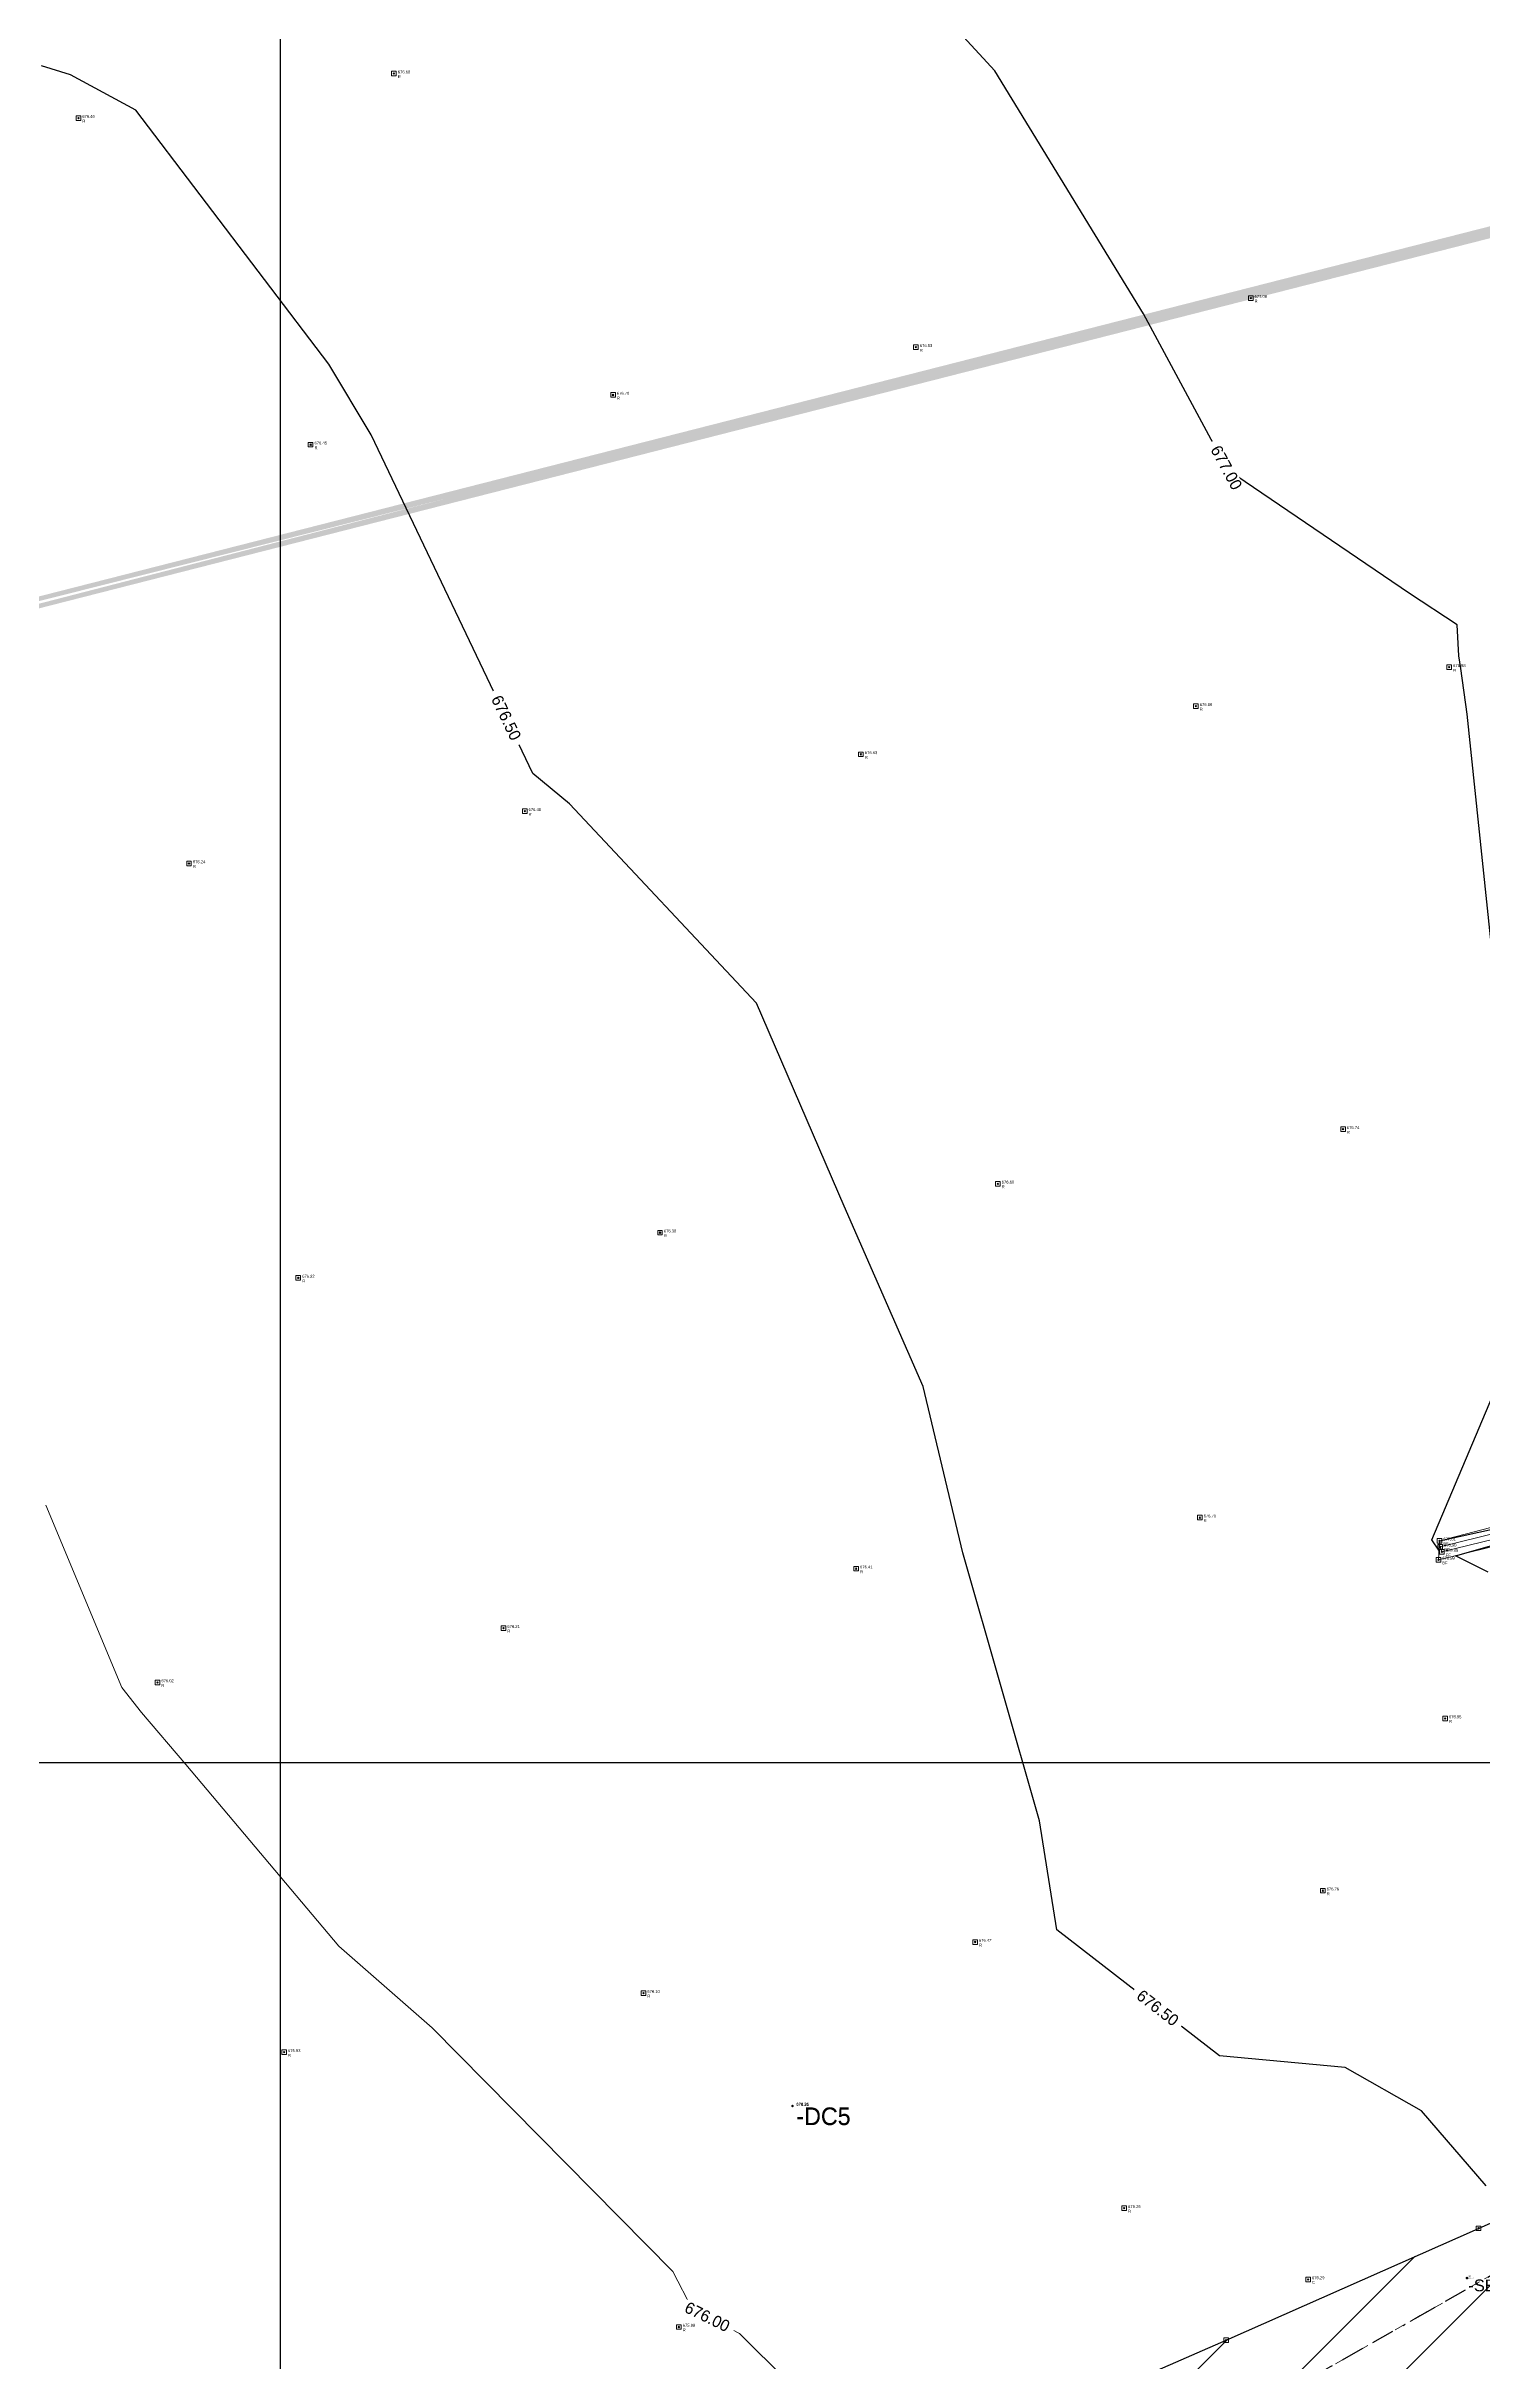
# Model space of a CAD drawing. Extents: x 350769 to 354978, y 6304672 to 6307963.
# Drawn here: x 352389.9 to 352451.9, y 6305474.1 to 6305574 of the extents above; entities that cross this region are included whole.
import ezdxf

# ---------------------------------------------------------------- set-up
doc = ezdxf.new("R2010")
doc.units = 0
doc.header["$PDMODE"] = 35
doc.header["$PDSIZE"] = 0.03
for name, pattern in [('4.0 - LO RECABARREN - DESNIVEL NUEVO$0$HIDDEN', [0.375, 0.25, -0.125]), ('BORDER', [1.75, 0.5, -0.25, 0.5, -0.25, 0, -0.25]), ('CONTINUOS', [0]), ('DASHDOT', [1, 0.5, -0.25, 0, -0.25]), ('DASHED', [19.05, 12.7, -6.35]), ('PHANTOM', [23.5, 11.75, -2.35, 2.35, -2.35, 2.35, -2.35])]:
    doc.linetypes.add(name, pattern=pattern)
doc.layers.get('0').update_dxf_attribs({"linetype": 'CONTINUOUS'})
for name, color, linetype in [('0-LEVANTAMIENTO 2020.SEP', 252, 'CONTINUOUS'), ('03_S2_Pav ext_Borde vereda', 7, 'CONTINUOUS'), ('1-CANAL', 150, 'PHANTOM'), ('1-coordenadas', 8, 'CONTINUOUS'), ('1-REJA', 252, 'FENCELINE1'), ('1-TALUD', 252, 'BORDER'), ('3-CANAL_FDO', 4, 'CONTINUOUS'), ('C-TINN', 5, 'CONTINUOUS'), ('C-TOPO-MINR', 8, 'CONTINUOUS'), ('V-NODE DIC 2005', 4, 'CONTINUOUS'), ('V-NODE-TEXT DIC 2005', 2, 'CONTINUOUS'), ('V-NODE-TEXT1 DIC 2005', 6, 'CONTINUOUS'), ('V-NODE-TEXT4', 4, 'CONTINUOUS')]:
    doc.layers.add(name, color=color, linetype=linetype)
doc.layers.add('0_ASD_LINEA OFICIAL', color=253, linetype='DASHDOT', lineweight=20)
doc.layers.add('0_ASD_TOPOGRAFIA_ELEMENTOS', color=7, linetype='CONTINUOS', lineweight=5, true_color=0xbdbdbd)
doc.styles.add('A', font='arial.ttf', dxfattribs={"height": 2})
doc.linetypes.add('FENCELINE1', pattern='A,6.35,-2.54,[133,ltypeshp.shx,S=2.54,R=0,X=-2.54,Y=0],-2.54,25.4', length=36.83)

# ---------------------------------------------------------------- blocks, each defined once
blk = doc.blocks.new('COORDENADAS')
at = {"layer": '1-coordenadas'}
for p, q in [((220, -900.625), (220, -0.625)), ((20, -700.625), (1420, -700.625))]:
    blk.add_line(p, q, dxfattribs=at)
blk = doc.blocks.new('*U812', base_point=(352451.188, 6305477.747))
at = {"layer": 'V-NODE-TEXT4', "lineweight": -2}
for p, q in [((352451.152, 6305477.711), (352451.224, 6305477.783)), ((352451.152, 6305477.783), (352451.224, 6305477.711))]:
    blk.add_line(p, q, dxfattribs=at)
blk.add_circle((352451.188, 6305477.747), 0.0254, dxfattribs=at)
at = {"layer": 'V-NODE-TEXT4', "linetype": 'ByBlock', "style": 'A'}
for s, insert, char_height, attachment_point in [('395', (352451.247, 6305477.798), 0.0508, 7), ('676.50', (352451.247, 6305477.768), 0.0508, 1), ('-SE4', (352451.247, 6305477.686), 0.508, 1)]:
    blk.add_mtext(s, dxfattribs=dict(at, insert=insert, char_height=char_height, attachment_point=attachment_point))
blk = doc.blocks.new('A$C27410629')
at = {"layer": '0_ASD_LINEA OFICIAL', "ltscale": 8, "const_width": 0.5}
blk.add_lwpolyline([(121.508, 771.977), (285.138, 813.722)], close=True, dxfattribs=at)
blk = doc.blocks.new('*U1327')
at = {"color": 0, "linetype": 'ByBlock', "lineweight": -2, "transparency": 16777216}
blk.add_point((0, 0), dxfattribs=at)
blk = doc.blocks.new('*U4032', base_point=(352450.017, 6305508.66))
at = {"layer": 'V-NODE-TEXT DIC 2005', "linetype": 'ByBlock', "char_height": 0.127}
for s, insert, attachment_point in [('676.99', (352450.184, 6305508.731), 4), ('BF', (352450.184, 6305508.592), 1)]:
    blk.add_mtext(s, dxfattribs=dict(at, insert=insert, attachment_point=attachment_point))
blk = doc.blocks.new('*U4033', base_point=(352450.017, 6305508.66))
at = {"layer": 'V-NODE-TEXT DIC 2005', "color": 2, "lineweight": -2}
blk.add_blockref('*U4032', (352450.017, 6305508.66), dxfattribs=at)
blk = doc.blocks.new('*U4030', base_point=(352450.062, 6305509.485))
at = {"layer": 'V-NODE-TEXT DIC 2005', "linetype": 'ByBlock', "char_height": 0.127}
for s, insert, attachment_point in [('677.01', (352450.229, 6305509.556), 4), ('BF', (352450.229, 6305509.417), 1)]:
    blk.add_mtext(s, dxfattribs=dict(at, insert=insert, attachment_point=attachment_point))
blk = doc.blocks.new('*U4031', base_point=(352450.062, 6305509.485))
at = {"layer": 'V-NODE-TEXT DIC 2005', "color": 2, "lineweight": -2}
blk.add_blockref('*U4030', (352450.062, 6305509.485), dxfattribs=at)
blk = doc.blocks.new('*U3990', base_point=(352444.398, 6305477.613))
at = {"layer": 'V-NODE-TEXT DIC 2005', "linetype": 'ByBlock', "char_height": 0.127}
for s, insert, attachment_point in [('676.29', (352444.565, 6305477.684), 4), ('C', (352444.565, 6305477.545), 1)]:
    blk.add_mtext(s, dxfattribs=dict(at, insert=insert, attachment_point=attachment_point))
blk = doc.blocks.new('*U3991', base_point=(352444.398, 6305477.613))
at = {"layer": 'V-NODE-TEXT DIC 2005', "color": 2, "lineweight": -2}
blk.add_blockref('*U3990', (352444.398, 6305477.613), dxfattribs=at)
blk = doc.blocks.new('*U3618', base_point=(352450.09, 6305509.223))
at = {"layer": 'V-NODE-TEXT DIC 2005', "linetype": 'ByBlock', "char_height": 0.127}
for s, insert, attachment_point in [('676.90', (352450.257, 6305509.294), 4), ('FF', (352450.257, 6305509.155), 1)]:
    blk.add_mtext(s, dxfattribs=dict(at, insert=insert, attachment_point=attachment_point))
blk = doc.blocks.new('*U3619', base_point=(352450.09, 6305509.223))
at = {"layer": 'V-NODE-TEXT DIC 2005', "color": 2, "lineweight": -2}
blk.add_blockref('*U3618', (352450.09, 6305509.223), dxfattribs=at)
blk = doc.blocks.new('*U3612', base_point=(352450.167, 6305509))
at = {"layer": 'V-NODE-TEXT DIC 2005', "linetype": 'ByBlock', "char_height": 0.127}
for s, insert, attachment_point in [('676.89', (352450.334, 6305509.071), 4), ('FF', (352450.334, 6305508.932), 1)]:
    blk.add_mtext(s, dxfattribs=dict(at, insert=insert, attachment_point=attachment_point))
blk = doc.blocks.new('*U3613', base_point=(352450.167, 6305509))
at = {"layer": 'V-NODE-TEXT DIC 2005', "color": 2, "lineweight": -2}
blk.add_blockref('*U3612', (352450.167, 6305509), dxfattribs=at)
blk = doc.blocks.new('*U2644', base_point=(352417.25, 6305475.559))
at = {"layer": 'V-NODE-TEXT DIC 2005', "linetype": 'ByBlock', "char_height": 0.127}
for s, insert, attachment_point in [('675.98', (352417.417, 6305475.63), 4), ('R', (352417.417, 6305475.491), 1)]:
    blk.add_mtext(s, dxfattribs=dict(at, insert=insert, attachment_point=attachment_point))
blk = doc.blocks.new('*U2645', base_point=(352417.25, 6305475.559))
at = {"layer": 'V-NODE-TEXT DIC 2005', "color": 2, "lineweight": -2}
blk.add_blockref('*U2644', (352417.25, 6305475.559), dxfattribs=at)
blk = doc.blocks.new('*U2642', base_point=(352436.464, 6305480.685))
at = {"layer": 'V-NODE-TEXT DIC 2005', "linetype": 'ByBlock', "char_height": 0.127}
for s, insert, attachment_point in [('676.26', (352436.631, 6305480.756), 4), ('R', (352436.631, 6305480.617), 1)]:
    blk.add_mtext(s, dxfattribs=dict(at, insert=insert, attachment_point=attachment_point))
blk = doc.blocks.new('*U2643', base_point=(352436.464, 6305480.685))
at = {"layer": 'V-NODE-TEXT DIC 2005', "color": 2, "lineweight": -2}
blk.add_blockref('*U2642', (352436.464, 6305480.685), dxfattribs=at)
blk = doc.blocks.new('*U2640', base_point=(352445.029, 6305494.386))
at = {"layer": 'V-NODE-TEXT DIC 2005', "linetype": 'ByBlock', "char_height": 0.127}
for s, insert, attachment_point in [('676.76', (352445.196, 6305494.457), 4), ('R', (352445.196, 6305494.318), 1)]:
    blk.add_mtext(s, dxfattribs=dict(at, insert=insert, attachment_point=attachment_point))
blk = doc.blocks.new('*U2641', base_point=(352445.029, 6305494.386))
at = {"layer": 'V-NODE-TEXT DIC 2005', "color": 2, "lineweight": -2}
blk.add_blockref('*U2640', (352445.029, 6305494.386), dxfattribs=at)
blk = doc.blocks.new('*U2638', base_point=(352430.031, 6305492.169))
at = {"layer": 'V-NODE-TEXT DIC 2005', "linetype": 'ByBlock', "char_height": 0.127}
for s, insert, attachment_point in [('676.42', (352430.198, 6305492.24), 4), ('R', (352430.198, 6305492.101), 1)]:
    blk.add_mtext(s, dxfattribs=dict(at, insert=insert, attachment_point=attachment_point))
blk = doc.blocks.new('*U2639', base_point=(352430.031, 6305492.169))
at = {"layer": 'V-NODE-TEXT DIC 2005', "color": 2, "lineweight": -2}
blk.add_blockref('*U2638', (352430.031, 6305492.169), dxfattribs=at)
blk = doc.blocks.new('*U2634', base_point=(352400.219, 6305487.409))
at = {"layer": 'V-NODE-TEXT DIC 2005', "linetype": 'ByBlock', "char_height": 0.127}
for s, insert, attachment_point in [('675.93', (352400.386, 6305487.48), 4), ('R', (352400.386, 6305487.341), 1)]:
    blk.add_mtext(s, dxfattribs=dict(at, insert=insert, attachment_point=attachment_point))
blk = doc.blocks.new('*U2635', base_point=(352400.219, 6305487.409))
at = {"layer": 'V-NODE-TEXT DIC 2005', "color": 2, "lineweight": -2}
blk.add_blockref('*U2634', (352400.219, 6305487.409), dxfattribs=at)
blk = doc.blocks.new('*U2632', base_point=(352415.723, 6305489.961))
at = {"layer": 'V-NODE-TEXT DIC 2005', "linetype": 'ByBlock', "char_height": 0.127}
for s, insert, attachment_point in [('676.10', (352415.89, 6305490.032), 4), ('R', (352415.89, 6305489.893), 1)]:
    blk.add_mtext(s, dxfattribs=dict(at, insert=insert, attachment_point=attachment_point))
blk = doc.blocks.new('*U2633', base_point=(352415.723, 6305489.961))
at = {"layer": 'V-NODE-TEXT DIC 2005', "color": 2, "lineweight": -2}
blk.add_blockref('*U2632', (352415.723, 6305489.961), dxfattribs=at)
blk = doc.blocks.new('*U2626', base_point=(352431.007, 6305524.884))
at = {"layer": 'V-NODE-TEXT DIC 2005', "linetype": 'ByBlock', "char_height": 0.127}
for s, insert, attachment_point in [('676.60', (352431.174, 6305524.955), 4), ('R', (352431.174, 6305524.816), 1)]:
    blk.add_mtext(s, dxfattribs=dict(at, insert=insert, attachment_point=attachment_point))
blk = doc.blocks.new('*U2627', base_point=(352431.007, 6305524.884))
at = {"layer": 'V-NODE-TEXT DIC 2005', "color": 2, "lineweight": -2}
blk.add_blockref('*U2626', (352431.007, 6305524.884), dxfattribs=at)
blk = doc.blocks.new('*U2624', base_point=(352416.433, 6305522.775))
at = {"layer": 'V-NODE-TEXT DIC 2005', "linetype": 'ByBlock', "char_height": 0.127}
for s, insert, attachment_point in [('676.38', (352416.6, 6305522.846), 4), ('R', (352416.6, 6305522.707), 1)]:
    blk.add_mtext(s, dxfattribs=dict(at, insert=insert, attachment_point=attachment_point))
blk = doc.blocks.new('*U2625', base_point=(352416.433, 6305522.775))
at = {"layer": 'V-NODE-TEXT DIC 2005', "color": 2, "lineweight": -2}
blk.add_blockref('*U2624', (352416.433, 6305522.775), dxfattribs=at)
blk = doc.blocks.new('*U2622', base_point=(352400.827, 6305520.819))
at = {"layer": 'V-NODE-TEXT DIC 2005', "linetype": 'ByBlock', "char_height": 0.127}
for s, insert, attachment_point in [('676.22', (352400.994, 6305520.89), 4), ('R', (352400.994, 6305520.751), 1)]:
    blk.add_mtext(s, dxfattribs=dict(at, insert=insert, attachment_point=attachment_point))
blk = doc.blocks.new('*U2623', base_point=(352400.827, 6305520.819))
at = {"layer": 'V-NODE-TEXT DIC 2005', "color": 2, "lineweight": -2}
blk.add_blockref('*U2622', (352400.827, 6305520.819), dxfattribs=at)
blk = doc.blocks.new('*U2616', base_point=(352445.9, 6305527.236))
at = {"layer": 'V-NODE-TEXT DIC 2005', "linetype": 'ByBlock', "char_height": 0.127}
for s, insert, attachment_point in [('676.74', (352446.067, 6305527.307), 4), ('R', (352446.067, 6305527.168), 1)]:
    blk.add_mtext(s, dxfattribs=dict(at, insert=insert, attachment_point=attachment_point))
blk = doc.blocks.new('*U2617', base_point=(352445.9, 6305527.236))
at = {"layer": 'V-NODE-TEXT DIC 2005', "color": 2, "lineweight": -2}
blk.add_blockref('*U2616', (352445.9, 6305527.236), dxfattribs=at)
blk = doc.blocks.new('*U2582', base_point=(352394.755, 6305503.369))
at = {"layer": 'V-NODE-TEXT DIC 2005', "linetype": 'ByBlock', "char_height": 0.127}
for s, insert, attachment_point in [('676.02', (352394.922, 6305503.44), 4), ('R', (352394.922, 6305503.301), 1)]:
    blk.add_mtext(s, dxfattribs=dict(at, insert=insert, attachment_point=attachment_point))
blk = doc.blocks.new('*U2583', base_point=(352394.755, 6305503.369))
at = {"layer": 'V-NODE-TEXT DIC 2005', "color": 2, "lineweight": -2}
blk.add_blockref('*U2582', (352394.755, 6305503.369), dxfattribs=at)
blk = doc.blocks.new('*U2580', base_point=(352409.681, 6305505.711))
at = {"layer": 'V-NODE-TEXT DIC 2005', "linetype": 'ByBlock', "char_height": 0.127}
for s, insert, attachment_point in [('676.21', (352409.848, 6305505.782), 4), ('R', (352409.848, 6305505.643), 1)]:
    blk.add_mtext(s, dxfattribs=dict(at, insert=insert, attachment_point=attachment_point))
blk = doc.blocks.new('*U2581', base_point=(352409.681, 6305505.711))
at = {"layer": 'V-NODE-TEXT DIC 2005', "color": 2, "lineweight": -2}
blk.add_blockref('*U2580', (352409.681, 6305505.711), dxfattribs=at)
blk = doc.blocks.new('*U2578', base_point=(352424.898, 6305508.278))
at = {"layer": 'V-NODE-TEXT DIC 2005', "linetype": 'ByBlock', "char_height": 0.127}
for s, insert, attachment_point in [('676.41', (352425.065, 6305508.349), 4), ('R', (352425.065, 6305508.21), 1)]:
    blk.add_mtext(s, dxfattribs=dict(at, insert=insert, attachment_point=attachment_point))
blk = doc.blocks.new('*U2579', base_point=(352424.898, 6305508.278))
at = {"layer": 'V-NODE-TEXT DIC 2005', "color": 2, "lineweight": -2}
blk.add_blockref('*U2578', (352424.898, 6305508.278), dxfattribs=at)
blk = doc.blocks.new('*U2576', base_point=(352439.721, 6305510.48))
at = {"layer": 'V-NODE-TEXT DIC 2005', "linetype": 'ByBlock', "char_height": 0.127}
for s, insert, attachment_point in [('676.70', (352439.888, 6305510.551), 4), ('R', (352439.888, 6305510.412), 1)]:
    blk.add_mtext(s, dxfattribs=dict(at, insert=insert, attachment_point=attachment_point))
blk = doc.blocks.new('*U2577', base_point=(352439.721, 6305510.48))
at = {"layer": 'V-NODE-TEXT DIC 2005', "color": 2, "lineweight": -2}
blk.add_blockref('*U2576', (352439.721, 6305510.48), dxfattribs=at)
blk = doc.blocks.new('*U2526', base_point=(352450.308, 6305501.816))
at = {"layer": 'V-NODE-TEXT DIC 2005', "linetype": 'ByBlock', "char_height": 0.127}
for s, insert, attachment_point in [('676.95', (352450.475, 6305501.887), 4), ('R', (352450.475, 6305501.748), 1)]:
    blk.add_mtext(s, dxfattribs=dict(at, insert=insert, attachment_point=attachment_point))
blk = doc.blocks.new('*U2527', base_point=(352450.308, 6305501.816))
at = {"layer": 'V-NODE-TEXT DIC 2005', "color": 2, "lineweight": -2}
blk.add_blockref('*U2526', (352450.308, 6305501.816), dxfattribs=at)
blk = doc.blocks.new('*U2406', base_point=(352396.11, 6305538.704))
at = {"layer": 'V-NODE-TEXT DIC 2005', "linetype": 'ByBlock', "char_height": 0.127}
for s, insert, attachment_point in [('676.24', (352396.277, 6305538.775), 4), ('R', (352396.277, 6305538.636), 1)]:
    blk.add_mtext(s, dxfattribs=dict(at, insert=insert, attachment_point=attachment_point))
blk = doc.blocks.new('*U2407', base_point=(352396.11, 6305538.704))
at = {"layer": 'V-NODE-TEXT DIC 2005', "color": 2, "lineweight": -2}
blk.add_blockref('*U2406', (352396.11, 6305538.704), dxfattribs=at)
blk = doc.blocks.new('*U2338', base_point=(352391.336, 6305570.861))
at = {"layer": 'V-NODE-TEXT DIC 2005', "linetype": 'ByBlock', "char_height": 0.127}
for s, insert, attachment_point in [('676.46', (352391.503, 6305570.932), 4), ('R', (352391.503, 6305570.793), 1)]:
    blk.add_mtext(s, dxfattribs=dict(at, insert=insert, attachment_point=attachment_point))
blk = doc.blocks.new('*U2339', base_point=(352391.336, 6305570.861))
at = {"layer": 'V-NODE-TEXT DIC 2005', "color": 2, "lineweight": -2}
blk.add_blockref('*U2338', (352391.336, 6305570.861), dxfattribs=at)
blk = doc.blocks.new('*U2336', base_point=(352404.95, 6305572.781))
at = {"layer": 'V-NODE-TEXT DIC 2005', "linetype": 'ByBlock', "char_height": 0.127}
for s, insert, attachment_point in [('676.68', (352405.117, 6305572.852), 4), ('R', (352405.117, 6305572.713), 1)]:
    blk.add_mtext(s, dxfattribs=dict(at, insert=insert, attachment_point=attachment_point))
blk = doc.blocks.new('*U2337', base_point=(352404.95, 6305572.781))
at = {"layer": 'V-NODE-TEXT DIC 2005', "color": 2, "lineweight": -2}
blk.add_blockref('*U2336', (352404.95, 6305572.781), dxfattribs=at)
blk = doc.blocks.new('*U2308', base_point=(352427.473, 6305560.975))
at = {"layer": 'V-NODE-TEXT DIC 2005', "linetype": 'ByBlock', "char_height": 0.127}
for s, insert, attachment_point in [('676.83', (352427.64, 6305561.046), 4), ('R', (352427.64, 6305560.907), 1)]:
    blk.add_mtext(s, dxfattribs=dict(at, insert=insert, attachment_point=attachment_point))
blk = doc.blocks.new('*U2309', base_point=(352427.473, 6305560.975))
at = {"layer": 'V-NODE-TEXT DIC 2005', "color": 2, "lineweight": -2}
blk.add_blockref('*U2308', (352427.473, 6305560.975), dxfattribs=at)
blk = doc.blocks.new('*U2306', base_point=(352410.594, 6305540.955))
at = {"layer": 'V-NODE-TEXT DIC 2005', "linetype": 'ByBlock', "char_height": 0.127}
for s, insert, attachment_point in [('676.48', (352410.761, 6305541.026), 4), ('R', (352410.761, 6305540.887), 1)]:
    blk.add_mtext(s, dxfattribs=dict(at, insert=insert, attachment_point=attachment_point))
blk = doc.blocks.new('*U2307', base_point=(352410.594, 6305540.955))
at = {"layer": 'V-NODE-TEXT DIC 2005', "color": 2, "lineweight": -2}
blk.add_blockref('*U2306', (352410.594, 6305540.955), dxfattribs=at)
blk = doc.blocks.new('*U2304', base_point=(352425.101, 6305543.413))
at = {"layer": 'V-NODE-TEXT DIC 2005', "linetype": 'ByBlock', "char_height": 0.127}
for s, insert, attachment_point in [('676.63', (352425.268, 6305543.484), 4), ('R', (352425.268, 6305543.345), 1)]:
    blk.add_mtext(s, dxfattribs=dict(at, insert=insert, attachment_point=attachment_point))
blk = doc.blocks.new('*U2305', base_point=(352425.101, 6305543.413))
at = {"layer": 'V-NODE-TEXT DIC 2005', "color": 2, "lineweight": -2}
blk.add_blockref('*U2304', (352425.101, 6305543.413), dxfattribs=at)
blk = doc.blocks.new('*U2302', base_point=(352439.552, 6305545.49))
at = {"layer": 'V-NODE-TEXT DIC 2005', "linetype": 'ByBlock', "char_height": 0.127}
for s, insert, attachment_point in [('676.89', (352439.719, 6305545.561), 4), ('R', (352439.719, 6305545.422), 1)]:
    blk.add_mtext(s, dxfattribs=dict(at, insert=insert, attachment_point=attachment_point))
blk = doc.blocks.new('*U2303', base_point=(352439.552, 6305545.49))
at = {"layer": 'V-NODE-TEXT DIC 2005', "color": 2, "lineweight": -2}
blk.add_blockref('*U2302', (352439.552, 6305545.49), dxfattribs=at)
blk = doc.blocks.new('*U2300', base_point=(352450.482, 6305547.17))
at = {"layer": 'V-NODE-TEXT DIC 2005', "linetype": 'ByBlock', "char_height": 0.127}
for s, insert, attachment_point in [('676.98', (352450.649, 6305547.241), 4), ('R', (352450.649, 6305547.102), 1)]:
    blk.add_mtext(s, dxfattribs=dict(at, insert=insert, attachment_point=attachment_point))
blk = doc.blocks.new('*U2301', base_point=(352450.482, 6305547.17))
at = {"layer": 'V-NODE-TEXT DIC 2005', "color": 2, "lineweight": -2}
blk.add_blockref('*U2300', (352450.482, 6305547.17), dxfattribs=at)
blk = doc.blocks.new('*U2296', base_point=(352441.915, 6305563.101))
at = {"layer": 'V-NODE-TEXT DIC 2005', "linetype": 'ByBlock', "char_height": 0.127}
for s, insert, attachment_point in [('677.08', (352442.082, 6305563.172), 4), ('R', (352442.082, 6305563.033), 1)]:
    blk.add_mtext(s, dxfattribs=dict(at, insert=insert, attachment_point=attachment_point))
blk = doc.blocks.new('*U2297', base_point=(352441.915, 6305563.101))
at = {"layer": 'V-NODE-TEXT DIC 2005', "color": 2, "lineweight": -2}
blk.add_blockref('*U2296', (352441.915, 6305563.101), dxfattribs=at)
blk = doc.blocks.new('*U2294', base_point=(352414.403, 6305558.916))
at = {"layer": 'V-NODE-TEXT DIC 2005', "linetype": 'ByBlock', "char_height": 0.127}
for s, insert, attachment_point in [('676.70', (352414.57, 6305558.987), 4), ('R', (352414.57, 6305558.848), 1)]:
    blk.add_mtext(s, dxfattribs=dict(at, insert=insert, attachment_point=attachment_point))
blk = doc.blocks.new('*U2295', base_point=(352414.403, 6305558.916))
at = {"layer": 'V-NODE-TEXT DIC 2005', "color": 2, "lineweight": -2}
blk.add_blockref('*U2294', (352414.403, 6305558.916), dxfattribs=at)
blk = doc.blocks.new('*U2290', base_point=(352401.358, 6305556.771))
at = {"layer": 'V-NODE-TEXT DIC 2005', "linetype": 'ByBlock', "char_height": 0.127}
for s, insert, attachment_point in [('676.45', (352401.525, 6305556.842), 4), ('R', (352401.525, 6305556.703), 1)]:
    blk.add_mtext(s, dxfattribs=dict(at, insert=insert, attachment_point=attachment_point))
blk = doc.blocks.new('*U2291', base_point=(352401.358, 6305556.771))
at = {"layer": 'V-NODE-TEXT DIC 2005', "color": 2, "lineweight": -2}
blk.add_blockref('*U2290', (352401.358, 6305556.771), dxfattribs=at)
blk = doc.blocks.new('*U1344', base_point=(352422.151, 6305485.101))
at = {"layer": 'V-NODE-TEXT1 DIC 2005', "linetype": 'ByBlock'}
for s, insert, char_height, attachment_point in [('676.26', (352422.318, 6305485.172), 0.127, 4), ('-DC5', (352422.318, 6305485.033), 0.75, 1)]:
    blk.add_mtext(s, dxfattribs=dict(at, insert=insert, char_height=char_height, attachment_point=attachment_point))
blk = doc.blocks.new('*U1345', base_point=(352422.151, 6305485.101))
at = {"layer": 'V-NODE-TEXT DIC 2005', "color": 2, "lineweight": -2}
blk.add_blockref('*U1344', (352422.151, 6305485.101), dxfattribs=at)
blk = doc.blocks.new('*U1330', base_point=(352422.151, 6305485.087))
at = {"layer": 'V-NODE-TEXT1 DIC 2005', "linetype": 'ByBlock'}
for s, insert, char_height, attachment_point in [('676.25', (352422.318, 6305485.158), 0.127, 4), ('-DC5', (352422.318, 6305485.019), 0.75, 1)]:
    blk.add_mtext(s, dxfattribs=dict(at, insert=insert, char_height=char_height, attachment_point=attachment_point))
blk = doc.blocks.new('*U1331', base_point=(352422.151, 6305485.087))
at = {"layer": 'V-NODE-TEXT DIC 2005', "color": 2, "lineweight": -2}
blk.add_blockref('*U1330', (352422.151, 6305485.087), dxfattribs=at)
blk = doc.blocks.new('*U5091', base_point=(352451.188, 6305477.747))
at = {"layer": 'V-NODE-TEXT4', "lineweight": -2}
for p, q in [((352451.152, 6305477.711), (352451.224, 6305477.783)), ((352451.152, 6305477.783), (352451.224, 6305477.711))]:
    blk.add_line(p, q, dxfattribs=at)
blk.add_circle((352451.188, 6305477.747), 0.0254, dxfattribs=at)
at = {"layer": 'V-NODE-TEXT4', "linetype": 'ByBlock', "style": 'A'}
for s, insert, char_height, attachment_point in [('395', (352451.247, 6305477.798), 0.0508, 7), ('676.50', (352451.247, 6305477.768), 0.0508, 1), ('-SE4', (352451.247, 6305477.686), 0.508, 1)]:
    blk.add_mtext(s, dxfattribs=dict(at, insert=insert, char_height=char_height, attachment_point=attachment_point))
blk = doc.blocks.new('TOPOGRAFIA')
at = {"layer": '1-CANAL', "color": 9, "lineweight": 0, "true_color": 0xbdbdbd}
for p, q in [((390470.812, 6302514.911), (390449.999, 6302509.563)), ((390449.955, 6302508.738), (390471.142, 6302513.889)), ((390449.999, 6302509.563), (390449.955, 6302508.738))]:
    blk.add_line(p, q, dxfattribs=at)
at = {"layer": '1-coordenadas', "color": 9, "linetype": '4.0 - LO RECABARREN - DESNIVEL NUEVO$0$HIDDEN', "lineweight": 0, "ltscale": 50, "true_color": 0xbdbdbd}
for p, q in [((390400, 6302300), (390400, 6303200)), ((390200, 6302500), (390900, 6302500))]:
    blk.add_line(p, q, dxfattribs=at)
at = {"layer": '1-REJA', "color": 9, "lineweight": 0, "true_color": 0xbdbdbd, "flags": 128}
blk.add_lwpolyline([(390457.825, 6302402.635), (390454.252, 6302411.685), (390450.931, 6302420.069), (390447.151, 6302429.404), (390442.008, 6302442.347), (390436.835, 6302455.304), (390430.757, 6302470.685), (390440.792, 6302475.07), (390451.682, 6302479.894), (390465.771, 6302486.18), (390480.216, 6302492.535), (390496.407, 6302499.712), (390513.657, 6302507.299), (390529.161, 6302514.161), (390541.959, 6302519.8), (390561.927, 6302528.675), (390571.449, 6302540.268), (390583.647, 6302555.178), (390598.213, 6302545.789)], dxfattribs=at)
at = {"layer": '1-TALUD', "color": 9, "lineweight": 0, "true_color": 0xbdbdbd, "flags": 128}
blk.add_lwpolyline([(390479.366, 6302413.695), (390471.35, 6302410.59), (390463.275, 6302407.692), (390459.85, 6302408.077), (390457.519, 6302410.808), (390452.847, 6302420.83), (390449.032, 6302429.87), (390443.627, 6302443.568), (390439.217, 6302456.277), (390438.88, 6302462.46), (390440.586, 6302468.19), (390443.833, 6302473.092), (390452.164, 6302477.833), (390466.432, 6302484.957), (390480.496, 6302491.239), (390496.009, 6302497.946), (390514.835, 6302506.419), (390528.532, 6302512.673), (390541.654, 6302518.322), (390548.561, 6302519.167), (390554.075, 6302516.062), (390555.85, 6302516.285), (390561.048, 6302523.173)], dxfattribs=at)
at = {"layer": '3-CANAL_FDO', "color": 9, "lineweight": 0, "true_color": 0xbdbdbd}
for points in [[(390450.105, 6302509.078), (390450.027, 6302509.3), (390471.091, 6302514.53), (390489.174, 6302521.017), (390505.883, 6302526.331), (390524.097, 6302531.91), (390528.552, 6302534.386), (390542.733, 6302544.181), (390552.12, 6302546.972)], [(390450.105, 6302509.078), (390471.16, 6302514.224), (390489.29, 6302520.777), (390505.981, 6302526.078), (390524.182, 6302531.67), (390528.273, 6302533.63), (390522.748, 6302521.867)]]:
    blk.add_lwpolyline(points, dxfattribs=at)
at = {"layer": 'C-TINN', "color": 9, "linetype": 'Continuous', "lineweight": 0, "true_color": 0xbdbdbd}
for points, elevation in [([(390404.792, 6302572.762), (390404.792, 6302572.962), (390404.992, 6302572.962), (390404.992, 6302572.762), (390404.792, 6302572.762)], 676.68), ([(390391.178, 6302570.842), (390391.178, 6302571.042), (390391.378, 6302571.042), (390391.378, 6302570.842), (390391.178, 6302570.842)], 676.46), ([(390441.756, 6302563.079), (390441.756, 6302563.279), (390441.956, 6302563.279), (390441.956, 6302563.079), (390441.756, 6302563.079)], 677.08), ([(390427.313, 6302560.954), (390427.313, 6302561.154), (390427.513, 6302561.154), (390427.513, 6302560.954), (390427.313, 6302560.954)], 676.83), ([(390414.244, 6302558.896), (390414.244, 6302559.096), (390414.444, 6302559.096), (390414.444, 6302558.896), (390414.244, 6302558.896)], 676.7), ([(390401.198, 6302556.752), (390401.198, 6302556.952), (390401.398, 6302556.952), (390401.398, 6302556.752), (390401.198, 6302556.752)], 676.45), ([(390450.322, 6302547.147), (390450.322, 6302547.347), (390450.522, 6302547.347), (390450.522, 6302547.147), (390450.322, 6302547.147)], 676.98), ([(390439.392, 6302545.469), (390439.392, 6302545.669), (390439.592, 6302545.669), (390439.592, 6302545.469), (390439.392, 6302545.469)], 676.89), ([(390424.941, 6302543.392), (390424.941, 6302543.592), (390425.141, 6302543.592), (390425.141, 6302543.392), (390424.941, 6302543.392)], 676.63), ([(390410.434, 6302540.935), (390410.434, 6302541.135), (390410.634, 6302541.135), (390410.634, 6302540.935), (390410.434, 6302540.935)], 676.48), ([(390395.95, 6302538.685), (390395.95, 6302538.885), (390396.15, 6302538.885), (390396.15, 6302538.685), (390395.95, 6302538.685)], 676.24), ([(390445.739, 6302527.214), (390445.739, 6302527.414), (390445.939, 6302527.414), (390445.939, 6302527.214), (390445.739, 6302527.214)], 676.74), ([(390430.846, 6302524.863), (390430.846, 6302525.063), (390431.046, 6302525.063), (390431.046, 6302524.863), (390430.846, 6302524.863)], 676.6), ([(390416.271, 6302522.754), (390416.271, 6302522.954), (390416.471, 6302522.954), (390416.471, 6302522.754), (390416.271, 6302522.754)], 676.38), ([(390400.665, 6302520.8), (390400.665, 6302521), (390400.865, 6302521), (390400.865, 6302520.8), (390400.665, 6302520.8)], 676.22), ([(390439.559, 6302510.458), (390439.559, 6302510.658), (390439.759, 6302510.658), (390439.759, 6302510.458), (390439.559, 6302510.458)], 676.7), ([(390449.855, 6302508.638), (390449.855, 6302508.838), (390450.055, 6302508.838), (390450.055, 6302508.638), (390449.855, 6302508.638)], 676.99), ([(390449.899, 6302509.463), (390449.899, 6302509.663), (390450.099, 6302509.663), (390450.099, 6302509.463), (390449.899, 6302509.463)], 677.01), ([(390449.927, 6302509.2), (390449.927, 6302509.4), (390450.127, 6302509.4), (390450.127, 6302509.2), (390449.927, 6302509.2)], 676.9), ([(390450.005, 6302508.978), (390450.005, 6302509.178), (390450.205, 6302509.178), (390450.205, 6302508.978), (390450.005, 6302508.978)], 676.89), ([(390424.736, 6302508.257), (390424.736, 6302508.457), (390424.936, 6302508.457), (390424.936, 6302508.257), (390424.736, 6302508.257)], 676.41), ([(390409.518, 6302505.691), (390409.518, 6302505.891), (390409.718, 6302505.891), (390409.718, 6302505.691), (390409.518, 6302505.691)], 676.21), ([(390394.592, 6302503.35), (390394.592, 6302503.55), (390394.792, 6302503.55), (390394.792, 6302503.35), (390394.592, 6302503.35)], 676.02), ([(390450.145, 6302501.793), (390450.145, 6302501.993), (390450.345, 6302501.993), (390450.345, 6302501.793), (390450.145, 6302501.793)], 676.95), ([(390444.866, 6302494.363), (390444.866, 6302494.563), (390445.066, 6302494.563), (390445.066, 6302494.363), (390444.866, 6302494.363)], 676.76), ([(390429.868, 6302492.147), (390429.868, 6302492.347), (390430.068, 6302492.347), (390430.068, 6302492.147), (390429.868, 6302492.147)], 676.42), ([(390415.559, 6302489.941), (390415.559, 6302490.141), (390415.759, 6302490.141), (390415.759, 6302489.941), (390415.559, 6302489.941)], 676.1), ([(390400.055, 6302487.39), (390400.055, 6302487.59), (390400.255, 6302487.59), (390400.255, 6302487.39), (390400.055, 6302487.39)], 675.93), ([(390436.3, 6302480.664), (390436.3, 6302480.864), (390436.5, 6302480.864), (390436.5, 6302480.664), (390436.3, 6302480.664)], 676.26), ([(390451.582, 6302479.794), (390451.582, 6302479.994), (390451.782, 6302479.994), (390451.782, 6302479.794), (390451.582, 6302479.794)], 676.464), ([(390444.233, 6302477.591), (390444.233, 6302477.791), (390444.433, 6302477.791), (390444.433, 6302477.591), (390444.233, 6302477.591)], 676.29), ([(390417.086, 6302475.538), (390417.086, 6302475.738), (390417.286, 6302475.738), (390417.286, 6302475.538), (390417.086, 6302475.538)], 675.98), ([(390440.692, 6302474.97), (390440.692, 6302475.17), (390440.892, 6302475.17), (390440.892, 6302474.97), (390440.692, 6302474.97)], 676.24)]:
    blk.add_lwpolyline(points, dxfattribs=dict(at, elevation=elevation))
for p in [(390404.892, 6302572.862, 676.68), (390391.278, 6302570.942, 676.46), (390441.856, 6302563.179, 677.08), (390427.413, 6302561.054, 676.83), (390414.344, 6302558.996, 676.7), (390401.298, 6302556.852, 676.45), (390450.422, 6302547.247, 676.98), (390439.492, 6302545.569, 676.89), (390425.041, 6302543.492, 676.63), (390410.534, 6302541.035, 676.48), (390396.05, 6302538.785, 676.24), (390445.839, 6302527.314, 676.74), (390430.946, 6302524.963, 676.6), (390416.371, 6302522.854, 676.38), (390400.765, 6302520.9, 676.22), (390439.659, 6302510.558, 676.7), (390449.999, 6302509.563, 677.01), (390450.027, 6302509.3, 676.9), (390450.105, 6302509.078, 676.89), (390424.836, 6302508.357, 676.41), (390449.955, 6302508.738, 676.99), (390409.618, 6302505.791, 676.21), (390394.692, 6302503.45, 676.02), (390450.245, 6302501.893, 676.95), (390444.966, 6302494.463, 676.76), (390429.968, 6302492.247, 676.42), (390415.659, 6302490.041, 676.1), (390400.155, 6302487.49, 675.93), (390436.4, 6302480.764, 676.26), (390451.682, 6302479.894, 676.464), (390444.333, 6302477.691, 676.29), (390417.186, 6302475.638, 675.98), (390440.792, 6302475.07, 676.24)]:
    blk.add_point(p, dxfattribs=at)
at = {"layer": 'C-TOPO-MINR', "color": 9, "linetype": 'Continuous', "lineweight": -3, "true_color": 0xbdbdbd}
for points, elevation in [([(390452.098, 6302508.211), (390450.686, 6302508.916), (390456.038, 6302510.435)], 677), ([(390455.097, 6302510.669), (390450.002, 6302509.539), (390449.977, 6302509.151), (390449.666, 6302509.595), (390453.327, 6302518.24)], 677), ([(390452.885, 6302529.032), (390451.19, 6302545.221), (390450.92, 6302547.194), (390450.835, 6302547.739), (390450.766, 6302549.08), (390448.709, 6302550.434), (390440.86, 6302555.764), (390437.234, 6302562.499), (390430.819, 6302572.979), (390427.599, 6302576.485)], 677), ([(390452.018, 6302481.726), (390449.224, 6302484.97), (390445.936, 6302486.839), (390440.512, 6302487.339), (390433.497, 6302492.769), (390432.737, 6302497.479), (390429.436, 6302509.04), (390427.73, 6302516.223), (390424.321, 6302524.004), (390420.533, 6302532.76), (390412.468, 6302541.363), (390410.881, 6302542.668), (390403.907, 6302557.28), (390402.079, 6302560.332), (390393.753, 6302571.291), (390390.937, 6302572.816), (390389.692, 6302573.196)], 676.5)]:
    blk.add_lwpolyline(points, dxfattribs=dict(at, elevation=elevation))
at = {"layer": 'C-TOPO-MINR', "color": 9, "linetype": 'Continuous', "lineweight": 0, "true_color": 0xbdbdbd, "elevation": 676}
blk.add_lwpolyline([(390389.875, 6302511.09), (390393.151, 6302503.226), (390394, 6302502.148), (390395.906, 6302499.903), (390402.521, 6302492.065), (390406.539, 6302488.541), (390416.931, 6302478.039), (390417.767, 6302476.393), (390418.558, 6302476.004), (390419.807, 6302475.362), (390423.953, 6302471.235)], dxfattribs=at)
at = {"color": 9, "lineweight": 0, "true_color": 0xbdbdbd}
blk.add_blockref('*U5091', (390451.188, 6302477.747), dxfattribs=at)
at = {"layer": 'V-NODE DIC 2005', "color": 9, "lineweight": 0, "true_color": 0xbdbdbd, "rotation": 359.9963883938062}
for p in [(390404.892, 6302572.861), (390391.278, 6302570.942), (390441.856, 6302563.179), (390427.414, 6302561.054), (390414.344, 6302558.996), (390401.299, 6302556.852), (390450.422, 6302547.247), (390439.492, 6302545.568), (390425.041, 6302543.492), (390410.534, 6302541.035), (390396.05, 6302538.785), (390445.839, 6302527.314), (390430.946, 6302524.963), (390416.372, 6302522.855), (390400.766, 6302520.9), (390439.659, 6302510.558), (390450, 6302509.562), (390450.028, 6302509.3), (390450.105, 6302509.077), (390424.836, 6302508.357), (390449.955, 6302508.737), (390409.619, 6302505.791), (390394.692, 6302503.45), (390450.245, 6302501.893), (390444.966, 6302494.464), (390429.968, 6302492.248), (390415.66, 6302490.041), (390400.155, 6302487.49), (390422.087, 6302485.18), (390422.087, 6302485.166), (390436.4, 6302480.763), (390444.334, 6302477.691), (390417.186, 6302475.639)]:
    blk.add_blockref('*U1327', p, dxfattribs=at)
at = {"layer": 'V-NODE-TEXT DIC 2005', "color": 9, "lineweight": 0, "true_color": 0xbdbdbd, "rotation": 359.9963883938062}
for name, p in [('*U2337', (390404.892, 6302572.861)), ('*U2339', (390391.278, 6302570.942)), ('*U2297', (390441.856, 6302563.179)), ('*U2309', (390427.414, 6302561.054)), ('*U2295', (390414.344, 6302558.996)), ('*U2291', (390401.299, 6302556.852)), ('*U2301', (390450.422, 6302547.247)), ('*U2303', (390439.492, 6302545.568)), ('*U2305', (390425.041, 6302543.492)), ('*U2307', (390410.534, 6302541.035)), ('*U2407', (390396.05, 6302538.785)), ('*U2617', (390445.839, 6302527.314)), ('*U2627', (390430.946, 6302524.963)), ('*U2625', (390416.372, 6302522.855)), ('*U2623', (390400.766, 6302520.9)), ('*U2577', (390439.659, 6302510.558)), ('*U4033', (390449.955, 6302508.737)), ('*U4031', (390450, 6302509.562)), ('*U3619', (390450.028, 6302509.3)), ('*U3613', (390450.105, 6302509.077)), ('*U2579', (390424.836, 6302508.357)), ('*U2581', (390409.619, 6302505.791)), ('*U2583', (390394.692, 6302503.45)), ('*U2527', (390450.245, 6302501.893)), ('*U2641', (390444.966, 6302494.464)), ('*U2639', (390429.968, 6302492.248)), ('*U2633', (390415.66, 6302490.041)), ('*U2635', (390400.155, 6302487.49)), ('*U1345', (390422.087, 6302485.18)), ('*U1331', (390422.087, 6302485.166)), ('*U2643', (390436.4, 6302480.763)), ('*U3991', (390444.334, 6302477.691)), ('*U2645', (390417.186, 6302475.639))]:
    blk.add_blockref(name, p, dxfattribs=at)
at = {"layer": 'C-TOPO-MINR', "color": 9, "linetype": 'Continuous', "lineweight": 0, "true_color": 0xbdbdbd, "char_height": 0.5, "width": 2.50095, "attachment_point": 5, "bg_fill": 3, "box_fill_scale": 1.0635, "bg_fill_color": 256, "bg_fill_true_color": 13158600, "bg_fill_transparency": 0}
for s, insert, rotation in [('677.00', (390440.808, 6302555.862, 677), 298.29882), ('676.50', (390409.735, 6302545.068, 676.5), 295.51054), ('676.50', (390437.844, 6302489.404, 676.5), 322.26233), ('676.00', (390418.41, 6302476.077, 676), 333.83499)]:
    blk.add_mtext(s, dxfattribs=dict(at, insert=insert, rotation=rotation))

msp = doc.modelspace()

# ---------------------------------------------------------------- hatches: boundary and pattern name
at = {"layer": '0-LEVANTAMIENTO 2020.SEP'}
h = msp.add_hatch(dxfattribs=at)
h.set_pattern_fill('ANSI31', color=252)
h.paths.add_polyline_path([(352458.213, 6305401.216), (352452.503, 6305398.982), (352452.816, 6305399.28), (352452.609, 6305399.636), (352451.638, 6305400.227), (352457.678, 6305402.577), (352457.689, 6305402.79), (352457.683, 6305402.996), (352454.252, 6305411.685), (352450.931, 6305420.069), (352447.151, 6305429.404), (352442.008, 6305442.347), (352436.835, 6305455.304), (352430.757, 6305470.685), (352440.792, 6305475.07), (352451.682, 6305479.894), (352465.771, 6305486.18), (352480.216, 6305492.535), (352496.407, 6305499.712), (352513.657, 6305507.299), (352529.161, 6305514.161), (352541.959, 6305519.8), (352561.927, 6305528.675), (352571.449, 6305540.268), (352583.647, 6305555.178), (352598.213, 6305545.789), (352605.453, 6305541.805), (352602.222, 6305538.721), (352606.073, 6305535.813), (352608.645, 6305532.42), (352608.792, 6305532.234), (352608.857, 6305528.43), (352613.727, 6305525.092), (352613.927, 6305524.926), (352609.716, 6305517.616), (352604.317, 6305502.974), (352607.353, 6305483.644), (352606.958, 6305479.393), (352608.039, 6305476.818), (352609.065, 6305474.225), (352617.537, 6305468.424), (352618.346, 6305465.146), (352618.854, 6305464.849), (352618.951, 6305464.69), (352608.801, 6305460.676), (352599.579, 6305457.023), (352587.598, 6305452.326), (352574.209, 6305447), (352559.984, 6305441.387), (352541.368, 6305434.036), (352532.693, 6305430.631), (352523.045, 6305426.8), (352512.509, 6305422.629), (352503.01, 6305418.889), (352490.722, 6305414.053), (352481.682, 6305410.475), (352476.439, 6305408.401), (352468.05, 6305405.104)])

# ---------------------------------------------------------------- linework, layer by layer
at = {"layer": '0-LEVANTAMIENTO 2020.SEP', "flags": 128}
msp.add_lwpolyline([(352454.252, 6305411.685), (352450.931, 6305420.069), (352447.151, 6305429.404), (352442.008, 6305442.347), (352436.835, 6305455.304), (352430.757, 6305470.685), (352440.792, 6305475.07), (352451.682, 6305479.894), (352465.771, 6305486.18)], dxfattribs=at)
at = {"layer": '1-REJA', "ltscale": 0.2, "flags": 128}
msp.add_lwpolyline([(352457.825, 6305402.635), (352454.252, 6305411.685), (352450.931, 6305420.069), (352447.151, 6305429.404), (352442.008, 6305442.347), (352436.835, 6305455.304), (352430.757, 6305470.685), (352440.792, 6305475.07), (352451.682, 6305479.894), (352465.771, 6305486.18), (352480.216, 6305492.535), (352496.407, 6305499.712), (352513.657, 6305507.299), (352529.161, 6305514.161), (352541.959, 6305519.8), (352561.927, 6305528.675), (352571.449, 6305540.268), (352583.647, 6305555.178), (352598.213, 6305545.789)], dxfattribs=at)
at = {"layer": '1-TALUD', "ltscale": 2, "flags": 128}
msp.add_lwpolyline([(352479.366, 6305413.695), (352471.35, 6305410.59), (352463.275, 6305407.692), (352459.85, 6305408.077), (352457.519, 6305410.808), (352452.847, 6305420.83), (352449.032, 6305429.87), (352443.627, 6305443.568), (352439.217, 6305456.277), (352438.88, 6305462.46), (352440.586, 6305468.19), (352443.833, 6305473.092), (352452.164, 6305477.833), (352466.432, 6305484.957), (352480.496, 6305491.239), (352496.009, 6305497.946), (352514.835, 6305506.419), (352528.532, 6305512.673), (352541.654, 6305518.322), (352548.561, 6305519.167), (352554.075, 6305516.062), (352555.85, 6305516.285), (352561.048, 6305523.173)], dxfattribs=at)

# ---------------------------------------------------------------- block references
at = {"color": 252, "linetype": 'DASHED'}
msp.add_blockref('COORDENADAS', (352180, 6306200.625), dxfattribs=at)
msp.add_blockref('*U812', (352451.188, 6305477.747))
at = {"layer": '03_S2_Pav ext_Borde vereda', "linetype": 'Continuous'}
msp.add_blockref('A$C27410629', (352203.962, 6304761.714), dxfattribs=at)

# ---------------------------------------------------------------- next in the draw order: block references
at = {"layer": '0_ASD_TOPOGRAFIA_ELEMENTOS', "color": 30, "true_color": 0xf26507}
msp.add_blockref('TOPOGRAFIA', (-38000, 3000), dxfattribs=at)

doc.saveas('drawing.dxf')
